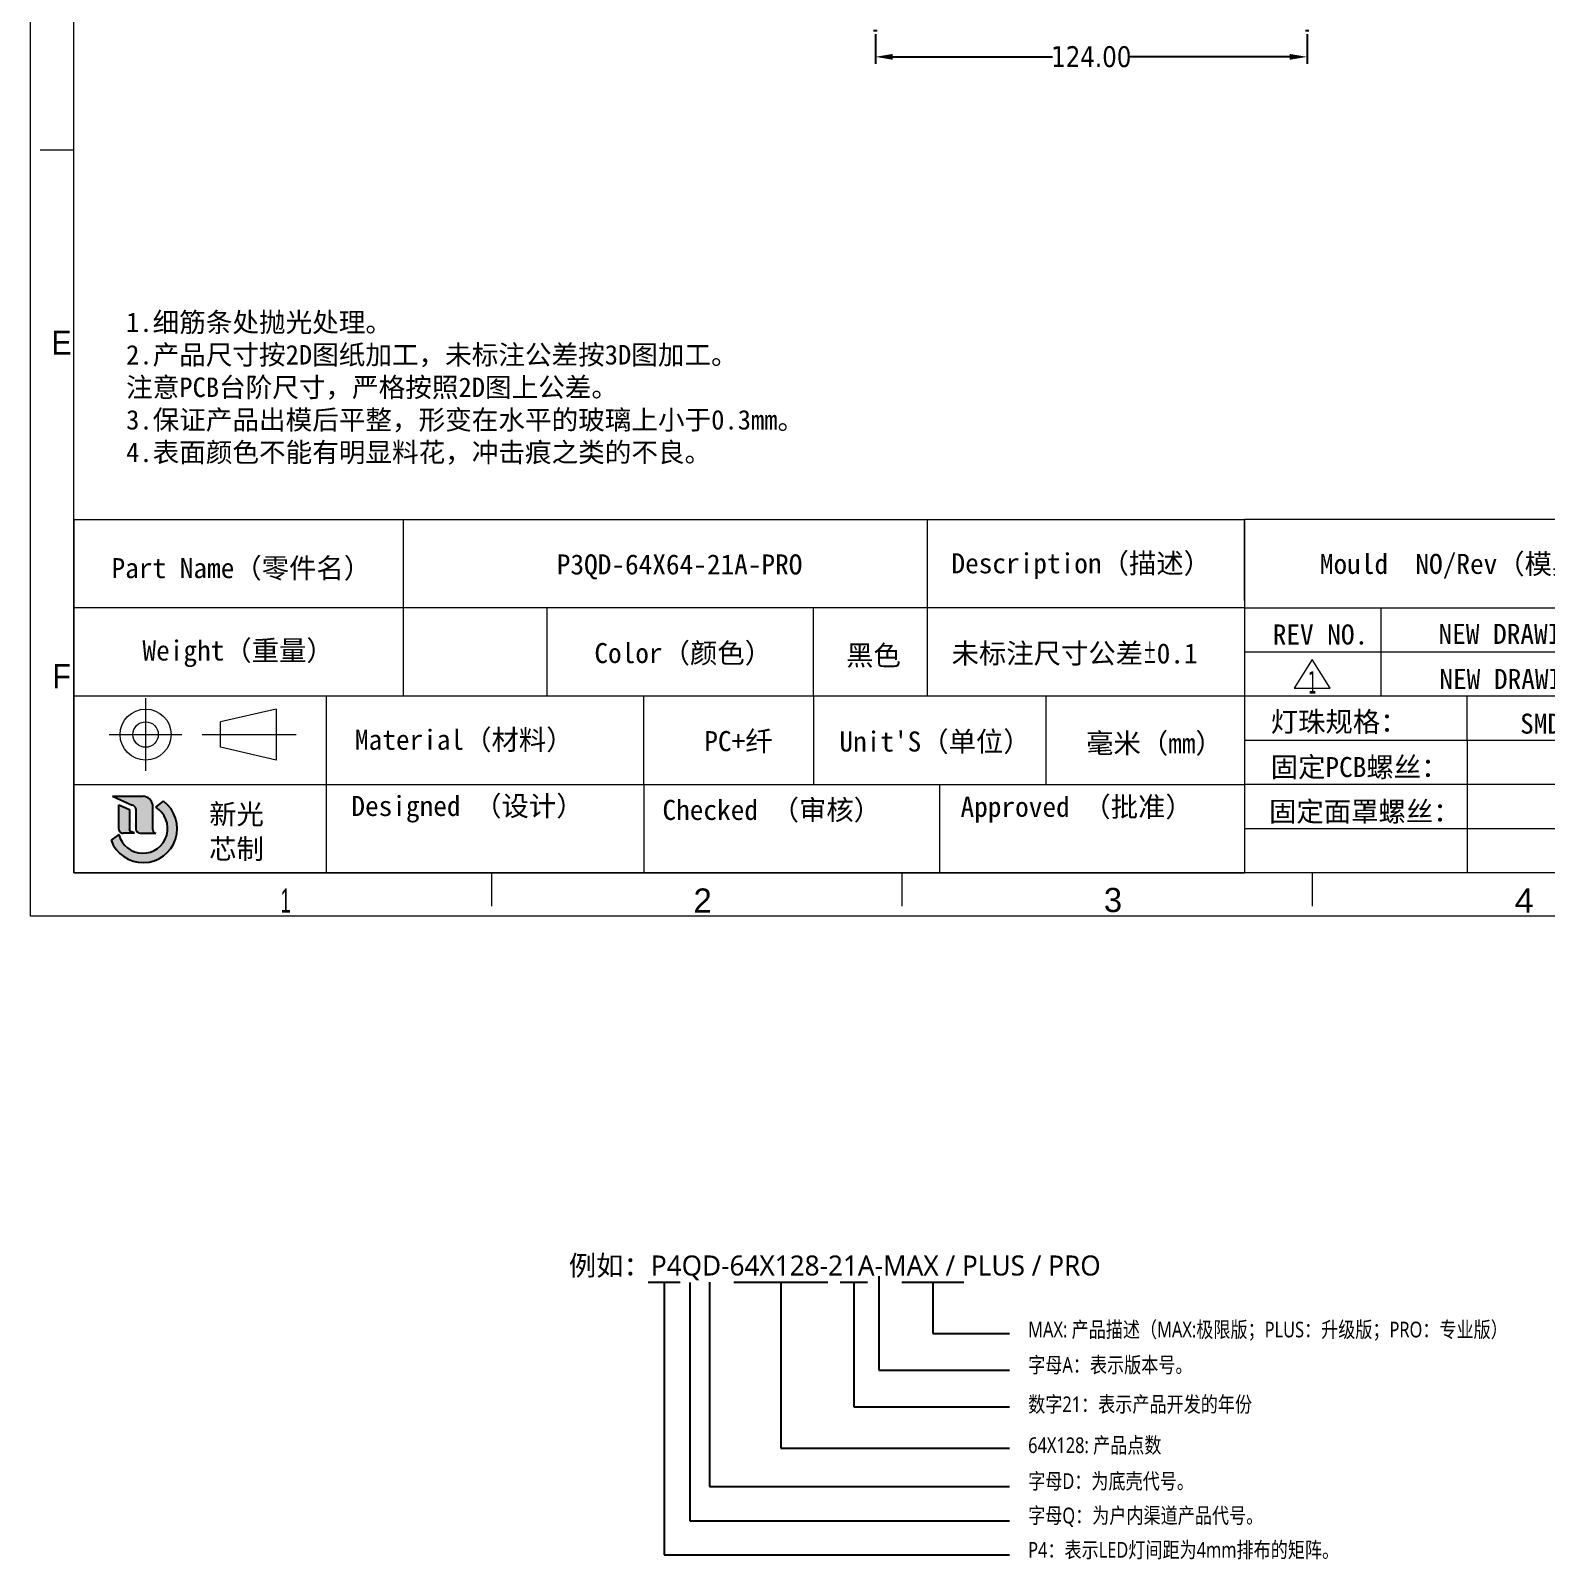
# Model space of a CAD drawing. Extents: x -1094 to 5067, y -562 to 305.
# Drawn here: x -366.5 to 68.9, y -562.1 to -123.1 of the extents above; entities that cross this region are included whole.
import ezdxf

# ---------------------------------------------------------------- set-up
doc = ezdxf.new("R2010")
doc.units = 0
doc.header["$LTSCALE"] = 1.21
doc.header["$MEASUREMENT"] = 0
doc.header["$PDMODE"] = 3
doc.header["$PDSIZE"] = 0.3125
doc.layers.get('0').update_dxf_attribs({"linetype": 'CONTINUOUS'})
doc.layers.get('Defpoints').update_dxf_attribs({"linetype": 'CONTINUOUS'})
doc.layers.add('02___PRT_ALL_AXES', color=7, linetype='CONTINUOUS')
doc.layers.add('1', color=7, linetype='CONTINUOUS')
doc.layers.add('轮廓线', color=7, linetype='CONTINUOUS', lineweight=30)
doc.styles.add('Arial', font='arial.ttf')
doc.styles.add('GB_ENGINEERING', font='gbenor.shx', dxfattribs={"bigfont": 'gbcbig.shx'})
doc.styles.get("Standard").update_dxf_attribs({"font": 'verdana.ttf', "width": 0.8})
doc.styles.add('Tahoma', font='tahoma.ttf')
doc.styles.add('仿宋', font='simfang.ttf')
doc.dimstyles.get("Standard").update_dxf_attribs({"dimtxt": 0.15625, "dimasz": 0.1875, "dimexe": 0.125, "dimexo": 0.0625, "dimgap": 0.09, "dimtad": 0, "dimtih": 1, "dimtoh": 1, "dimzin": 4, "dimdsep": 46, "dimtxsty": 'Standard', "dimblk": 'CLOSED', "dimblk1": 'CLOSED', "dimblk2": 'CLOSED', "dimcen": 0.09, "dimadec": 0, "dimazin": 1, "dimtp": 0.01, "dimtm": 0.01, "dimtfac": 1, "dimtofl": 0, "dimtmove": 0, "dimatfit": 3, "dimldrblk": 'CLOSED', "dimfxl": 0, "dimtolj": 1, "dimtzin": 4, "dimarcsym": 0})

# ---------------------------------------------------------------- blocks, each defined once
blk = doc.blocks.new('*D10')
at = {"layer": 'Defpoints', "color": 0, "transparency": 16777216}
for p in [(-123.8511822567578, -123.1306726920173), (0.1488177424922412, -123.1306726920173), (0.1488177424922408, -130.6712252197954)]:
    blk.add_point(p, dxfattribs=at)
at = {"layer": '轮廓线', "color": 0, "lineweight": -2, "transparency": 16777216}
for p, q in [((-123.8511822567578, -124.1306726920173), (-123.8511822567578, -132.6712252197954)), ((0.1488177424922412, -124.1306726920173), (0.1488177424922406, -132.6712252197954)), ((-118.8511822567578, -130.6712252197954), (-72.96925478903337, -130.6712252197954)), ((-4.85118225750776, -130.6712252197954), (-50.73310972523215, -130.6712252197954))]:
    blk.add_line(p, q, dxfattribs=at)
at = {"layer": '轮廓线', "color": 0, "transparency": 16777216}
for points in [[(-118.8511822567578, -129.837891886462), (-118.8511822567578, -131.5045585531287), (-123.8511822567578, -130.6712252197954)], [(-4.85118225750776, -129.837891886462), (-4.85118225750776, -131.5045585531287), (0.1488177424922408, -130.6712252197954)]]:
    blk.add_solid(points, dxfattribs=at)
at = {"layer": '轮廓线', "color": 0, "transparency": 16777216, "insert": (-61.85118225713276, -130.6712252197954), "char_height": 6, "attachment_point": 5}
blk.add_mtext('\\A1;124.00', dxfattribs=at)
blk = doc.blocks.new('Logo')
h = blk.add_hatch(color=1)
h.dxf.hatch_style = 1
edge = h.paths.add_edge_path()
edge.add_line((3.961167309197227, 5.180492945987769), (4.030193157760224, 5.14940733246388))
edge.add_ellipse((4.02275161100732, 5.129191547300636), major_axis=(-0.02154192627974889, 0), ratio=1, start_angle=199.2969376720106, end_angle=249.7910486729169, ccw=False)
edge.add_line((4.043083282043258, 5.136310377311846), (4.043083282043258, 5.065520627268705))
edge.add_ellipse((4.058305949964518, 5.066428098435928), major_axis=(0.01524969253986051, 0), ratio=1, start_angle=183.4115444166213, end_angle=274.3789172671208)
edge = h.paths.add_edge_path()
edge.add_line((3.961167309197227, 5.180492945987769), (4.068339482117095, 5.180492945987769))
edge.add_ellipse((4.064538725692823, 5.143104978120886), major_axis=(-0.03758065846431875, 0), ratio=1, start_angle=190.07421944898, end_angle=264.1954114574102, ccw=False)
edge.add_line((4.101539965096427, 5.149678726915064), (4.101539965096427, 5.062392731613008))
edge.add_ellipse((4.114120718379757, 5.063749437461804), major_axis=(0.01265369526803153, 0), ratio=1, start_angle=186.1549790196284, end_angle=261.8698075427319)
edge.add_line((4.112331195934387, 5.051222921052454), (4.057141603238943, 5.051222921052454))
h = blk.add_hatch(color=1)
h.dxf.hatch_style = 1
edge = h.paths.add_edge_path()
edge.add_line((3.961167309197227, 5.180492945987769), (4.030193157760224, 5.14940733246388))
edge.add_ellipse((4.02275161100732, 5.129191547300636), major_axis=(-0.02154192627974889, 0), ratio=1, start_angle=199.2969376720106, end_angle=249.7910486729169, ccw=False)
edge.add_line((4.043083282043258, 5.136310377311846), (4.043083282043258, 5.065520627268705))
edge.add_ellipse((4.058305949964518, 5.066428098435928), major_axis=(0.01524969253986051, 0), ratio=1, start_angle=183.4115444166213, end_angle=265.6210827328792)
edge.add_line((4.057141603238943, 5.051222921052454), (4.112331195934387, 5.051222921052454))
edge.add_ellipse((4.114120718379757, 5.063749437461804), major_axis=(-0.01265369526803153, 0), ratio=1, start_angle=366.1549790196284, end_angle=441.8698075427319, ccw=False)
edge.add_line((4.101539965096427, 5.062392731613008), (4.101539965096427, 5.149678726915064))
edge.add_ellipse((4.064538725692823, 5.143104978120886), major_axis=(0.03758065846431875, 0), ratio=1, start_angle=10.07421944898002, end_angle=84.19541145741023)
edge.add_line((4.068339482117095, 5.180492945987769), (3.961167309197227, 5.180492945987769))
h = blk.add_hatch(color=5)
h.dxf.hatch_style = 1
edge = h.paths.add_edge_path()
edge.add_line((3.956191891275554, 5.026493327381513), (3.983858768695727, 5.046681701896587))
edge.add_ellipse((4.067515713754606, 5.067561720141276), major_axis=(0.08622331250005905, 0), ratio=1, start_angle=194.0141843396305, end_angle=418.9670403046977)
edge.add_line((4.111966511135744, 5.141443965847967), (4.139763129960992, 5.162489238830112))
edge.add_ellipse((4.067929347774291, 5.067559712724268), major_axis=(-0.1190449796922437, 0), ratio=1, start_angle=380.1796766469218, end_angle=592.8849730972915, ccw=False)
h = blk.add_hatch(color=1)
h.dxf.hatch_style = 1
edge = h.paths.add_edge_path()
edge.add_line((3.983399393039752, 5.0654327268647), (3.983399393039752, 5.150060635219265))
edge.add_line((3.983399393039752, 5.150060635219265), (4.021090156634591, 5.133846495408656))
edge.add_line((4.021090156634591, 5.133846495408656), (4.021090156634591, 5.065212509704696))
edge.add_spline(control_points=[(4.021090156634591, 5.065212509704696), (4.021281212695761, 5.063522206054688), (4.0216068582675, 5.060641167394357), (4.024202394646948, 5.057046331270046), (4.029143778038023, 5.05548175290691), (4.031267479761226, 5.053893883007849), (4.038551885164084, 5.051696642079748), (4.03858182924755, 5.051556110258336)], knot_values=[-0.023667598527694, -0.023667598527694, -0.023667598527694, -0.023667598527694, -0.01864490495006725, -0.01510666666432433, -0.01090831540006031, -0.004805211767952668, -0.0008254528225736352, -0.0008254528225736352, -0.0008254528225736352, -0.0008254528225736352], degree=3, periodic=0)
edge.add_line((4.038581829248988, 5.051556110251733), (3.998300003105411, 5.051556110251733))
edge.add_ellipse((3.997311194876229, 5.0654327268647), major_axis=(-0.01391180183647636, 0), ratio=1, start_angle=360, end_angle=454.0758451123167, ccw=False)
at = {"color": 1}
for p, q in [((3.961167309197227, 5.180492945987769), (4.030193157760224, 5.14940733246388)), ((3.961167309197227, 5.180492945987769), (4.068339482117095, 5.180492945987769)), ((3.983399393039752, 5.150060635219265), (4.021090156634591, 5.133846495408656)), ((3.983399393039752, 5.0654327268647), (3.983399393039752, 5.150060635219265)), ((4.021090156634591, 5.133846495408656), (4.021090156634591, 5.065212509704696)), ((4.043083282043258, 5.136310377311846), (4.043083282043258, 5.065520627268705)), ((4.101539965096427, 5.062392731613008), (4.101539965096427, 5.149678726915064)), ((4.038581829248988, 5.051556110251733), (3.998300003105411, 5.051556110251733)), ((4.057141603238943, 5.051222921052454), (4.112331195934387, 5.051222921052454))]:
    blk.add_line(p, q, dxfattribs=at)
at = {"color": 5}
for p, q in [((4.111966511135744, 5.141443965847967), (4.139763129960992, 5.162489238830112)), ((3.983858768695727, 5.046681701896587), (3.956191891275554, 5.026493327381513))]:
    blk.add_line(p, q, dxfattribs=at)
at = {"color": 1}
for centre, radius, start, end in [((4.064538725692823, 5.143104978120886), 0.03758065846431875, 10.07421944898002, 84.19541145741023), ((4.02275161100732, 5.129191547300636), 0.02154192627974889, 19.29693767201064, 69.79104867291687), ((3.997311194876229, 5.0654327268647), 0.01391180183647636, 180, 274.0758451123166), ((4.058305949964518, 5.066428098435928), 0.01524969253986051, 183.4115444166213, 265.6210827328792), ((4.114120718379757, 5.063749437461804), 0.01265369526803153, 186.1549790196284, 261.8698075427319)]:
    blk.add_arc(centre, radius, start, end, dxfattribs=at)
at = {"color": 5}
for centre, radius, start, end in [((4.067929347774291, 5.067559712724268), 0.1190449796922437, 200.1796766469218, 52.88497309729166), ((4.067515713754606, 5.067561720141276), 0.08622331250005905, 194.0141843396305, 58.96704030469769)]:
    blk.add_arc(centre, radius, start, end, dxfattribs=at)
at = {"color": 1}
blk.add_open_spline([(4.03858182924755, 5.051556110258336), (4.038551885164084, 5.051696642079748), (4.031267479761226, 5.053893883007849), (4.029143778038023, 5.05548175290691), (4.024202394646948, 5.057046331270046), (4.0216068582675, 5.060641167394357), (4.021281212695761, 5.063522206054688), (4.021090156634591, 5.065212509704696)], degree=3, knots=[0.0008254528225736352, 0.0008254528225736352, 0.0008254528225736352, 0.0008254528225736352, 0.004805211767952668, 0.01090831540006031, 0.01510666666432433, 0.01864490495006725, 0.023667598527694, 0.023667598527694, 0.023667598527694, 0.023667598527694], dxfattribs=at)
at = {"color": 2}
blk.add_open_spline([(4.038199823496657, 5.05157043852471), (4.038235680007197, 5.05156498665761), (4.038268828957997, 5.051560216656855), (4.038299346911055, 5.051556110245105)], degree=3, dxfattribs=at)

msp = doc.modelspace()

# ---------------------------------------------------------------- linework, layer by layer
at = {"color": 7, "linetype": 'Continuous'}
for p, q in [((-124.3512634206731, -123.1306726920173), (-123.3511010928364, -123.1306726920173)), ((-0.3512634887397326, -123.1306726920173), (0.6488989737240445, -123.1306726920173))]:
    msp.add_line(p, q, dxfattribs=at)
for p, q in [((-189.0667446485336, -482.4984370999655), (-179.9550511683451, -482.4984370999655)), ((-184.5108979084393, -482.4984370999655), (-184.5108979084393, -560.757658012742)), ((-177.1446998209617, -482.5357532142023), (-177.1446998209617, -550.971022084123)), ((-171.4819094388968, -482.4984370999655), (-171.4819094388968, -541.1009148510125)), ((-164.5074551293569, -482.4984370999655), (-137.4687779601945, -482.4984370999655)), ((-150.9881165447757, -482.4984370999655), (-150.9881165447757, -530.1425034418417)), ((-133.9158425040291, -482.4984370999655), (-126.1168557114956, -482.4984370999655)), ((-130.0163491077624, -482.4984370999655), (-130.0163491077624, -518.3174224560621)), ((-122.8281446811534, -480.8038291103583), (-122.8281446811534, -507.7026936548302)), ((-116.2819713658882, -482.4984370999655), (-98.41815588786903, -482.4984370999655)), ((-107.3500636268786, -482.4984370999655), (-107.3500636268786, -497.1804761976928)), ((-107.3500636268786, -497.1804761976928), (-85.32984143803787, -497.1804761976928)), ((-122.8281446811534, -507.7026936548302), (-85.32984143803787, -507.7026936548303)), ((-130.0163491077624, -518.3174224560621), (-85.32984143803787, -518.3174224560621)), ((-150.9881165447757, -530.1425034418417), (-85.32984143803789, -530.1425034418417)), ((-171.4819094388968, -541.1009148510125), (-85.32984143803787, -541.1009148510125)), ((-177.1446998209617, -550.971022084123), (-85.32984143803787, -550.971022084123)), ((-184.5108979084393, -560.757658012742), (-85.32984143803787, -560.757658012742))]:
    msp.add_line(p, q)
at = {"layer": '1', "color": 7, "linetype": 'Continuous', "lineweight": 18}
for p, q in [((-366.4592774834819, -377.3613393131907), (-366.4592774834819, 304.7274963606378)), ((-354.0537274053604, -364.9558048795968), (-354.0537274053604, 292.3219462825132)), ((-354.0537274053604, -157.4349855143628), (-363.6687937334791, -157.4349855143628)), ((-354.0537274053604, -268.6100777604559), (-354.0537274053604, -239.6720128385812)), ((-354.0537274053604, -263.5404830534251), (-17.81451560847927, -263.5404830534251)), ((-354.0537274053604, -263.5404830534251), (-354.0537274053604, -364.9558048795968)), ((-259.4007463897324, -314.2585984245186), (-259.4007463897324, -263.5404830534251)), ((-108.9653118584829, -263.5404830534251), (-108.9653118584829, -314.2585984245186)), ((-17.81451560847927, -263.5404830534251), (-17.81451560847927, -364.9558048795968)), ((-17.81451560847927, -286.7815762760815), (-17.81451560847927, -263.5404830534251)), ((177.4474446258973, -263.5404830534251), (-17.81451560847927, -263.5404830534251)), ((-354.0537274053604, -268.6100777604559), (-354.0537274053604, -364.9558048795968)), ((-354.0537274053604, -268.6100777604559), (-354.0537274053604, -364.9558048795968)), ((-354.0537274053604, -268.6100777604559), (-354.0537274053604, -364.9558048795968)), ((-354.0537274053604, -364.9558048795968), (-354.0537274053604, -286.7815762760815)), ((-17.81451560847927, -288.899532916706), (-354.0537274053604, -288.899532916706)), ((-218.1356669365996, -314.2585984245186), (-218.1356669365996, -288.899532916706)), ((-141.6685774053549, -314.2585984245186), (-141.6685774053549, -288.899532916706)), ((-17.81451560847927, -286.7815762760815), (-17.81451560847927, -352.2762799479563)), ((-17.81451560847927, -288.899532916706), (177.4474446258973, -288.899532916706)), ((21.27991642276902, -288.899532916706), (21.27991642276902, -314.2585984245186)), ((177.4474446258973, -301.5877796745187), (-17.81451560847927, -301.5877796745187)), ((1.560986032141955, -303.6591469010816), (-3.613348811606556, -311.9539399479561)), ((6.735383454026305, -311.9539399479561), (1.560986032141955, -303.6591469010816)), ((-17.81451560847927, -314.2585984245186), (-354.0537274053604, -314.2585984245186)), ((-333.4302302178512, -314.7914355143623), (-333.4302302178512, -335.7055768034249)), ((-281.5923262334836, -314.2585984245186), (-281.5923262334836, -331.8136398307686)), ((-190.2996653741029, -339.6028329167059), (-190.2996653741029, -314.2585984245186)), ((-141.6685774053549, -314.2585984245186), (-141.6685774053549, -339.6028329167059)), ((-74.88513982723089, -314.2585984245186), (-74.88513982723089, -339.6028329167059)), ((177.4474446258973, -314.2585984245186), (-17.81451560847927, -314.2585984245186)), ((-3.613348811606556, -311.9539399479561), (6.735383454026305, -311.9539399479561)), ((46.05165493839377, -326.9294015299872), (46.05165493839377, -314.2585984245186)), ((-295.9210272491073, -317.9320438737375), (-311.8708771709789, -321.5902671940501)), ((-295.9210272491073, -317.9320438737375), (-295.9210272491073, -332.5649684440502)), ((-311.8708771709789, -328.9067451237368), (-311.8708771709789, -321.5902671940501)), ((-343.8873477959824, -325.2485061588939), (-322.9731752178486, -325.2485061588939)), ((-317.1743732647301, -325.2485061588939), (-290.2189710772218, -325.2485061588939)), ((-295.9210272491073, -332.5649684440502), (-311.8708771709789, -328.9067451237368)), ((177.4474446258973, -326.9294015299872), (-17.81451560847927, -326.9294015299872)), ((46.05165493839377, -326.9294015299872), (46.05165493839377, -352.2762799479563)), ((-281.5923262334836, -331.8136398307686), (-281.5923262334836, -364.9558048795968)), ((-354.0537274053604, -339.6028329167059), (-17.81451560847927, -339.6028329167059)), ((-190.2996653741029, -339.6028329167059), (-190.2996653741029, -364.9558048795968)), ((-105.4834024053525, -339.6028329167059), (-105.4834024053525, -364.9558048795968)), ((177.4474446258973, -339.6028329167059), (-17.81451560847927, -339.6028329167059)), ((-17.81451560847927, -352.2762799479563), (-17.81451560847927, -364.9558048795968)), ((177.4474446258973, -352.2762799479563), (-17.81451560847927, -352.2762799479563)), ((46.05165493839377, -352.2762799479563), (46.05165493839377, -364.9558048795968)), ((-354.0537274053604, -364.9558048795968), (-17.81451560847927, -364.9558048795968)), ((-354.0537274053604, -364.9558048795968), (-17.81451560847927, -364.9558048795968)), ((593.1560566571425, -364.9558048795968), (-354.0537274053604, -364.9558048795968)), ((-234.0243780303572, -374.5708712077219), (-234.0243780303572, -364.9558048795968)), ((-116.1658638116023, -374.5708712077219), (-116.1658638116023, -364.9558048795968)), ((61.65488462589201, -364.9558048795968), (-58.92771795223234, -364.9558048795968)), ((177.4474446258973, -364.9558048795968), (-17.81451560847927, -364.9558048795968)), ((1.692650407145265, -374.5708712077219), (1.692650407145265, -364.9558048795968)), ((256.9167822821437, -364.9558048795968), (61.65488462589201, -364.9558048795968)), ((605.5615441571463, -377.3613393131907), (-366.4592774834819, -377.3613393131907))]:
    msp.add_line(p, q, dxfattribs=at)
for radius in [7.316469129638671, 3.658234564819336]:
    msp.add_circle((-333.4302302178512, -325.2485061588939), radius, dxfattribs=at)

# ---------------------------------------------------------------- block references
at = {"layer": '02___PRT_ALL_AXES', "color": 7, "linetype": 'ByBlock', "lineweight": -2, "xscale": 82.296, "yscale": 82.296, "zscale": 82.296}
msp.add_blockref('Logo', (-668.9327568580229, -769.2632037690166), dxfattribs=at)

# ---------------------------------------------------------------- texts
at = {"char_height": 4.5, "attachment_point": 1}
for s, width, insert in [('{\\fMicrosoft YaHei|b0|i0|c134|p34;MAX: 产品描述（MAX:极限版；PLUS：升级版；PRO：专业版）}', 149.343112259719, (-79.9699466885022, -493.831087547097)), ('{\\fMicrosoft YaHei|b0|i0|c134|p34;字母A：表示版本号。}', 114.4571878896531, (-79.9699466885022, -503.9861943605367)), ('{\\fMicrosoft YaHei|b0|i0|c134|p34;数字21：表示产品开发的年份}', 114.4571878896531, (-79.9699466885022, -515.2823358694825)), ('{\\fMicrosoft YaHei|b0|i0|c134|p34;64X128: 产品点数}', 114.4571878896531, (-79.9699466885022, -527.039261965471)), ('{\\fMicrosoft YaHei|b0|i0|c134|p34;字母D：为底壳代号。}', 114.4571878896531, (-79.9699466885022, -537.353628267703)), ('{\\fMicrosoft YaHei|b0|i0|c134|p34;字母Q：为户内渠道产品代号。}', 114.4571878896531, (-79.9699466885022, -547.2229731678765)), ('{\\fMicrosoft YaHei|b0|i0|c0|p34;P4\\fMicrosoft YaHei|b0|i0|c134|p34;：表示LED灯间距为4mm排布的矩阵。}', 114.4571878896531, (-79.9699466885022, -557.0868970338292))]:
    msp.add_mtext_dynamic_manual_height_columns(s, width=width, gutter_width=1, heights=[0], dxfattribs=dict(at, insert=insert))
at = {"layer": '02___PRT_ALL_AXES', "color": 7, "linetype": 'ByBlock', "lineweight": -2, "insert": (-339.0265039431215, -204.0700346245812), "char_height": 5.600000000000001, "width": 227.7672267768037, "attachment_point": 1, "style": 'GB_ENGINEERING'}
msp.add_mtext('{\\fFangSong|b0|i0|c134|p49;1.细筋条处抛光处理。\\P2.产品尺寸按2D图纸加工，未标注公差按3D图加工。\\P注意PCB台阶尺寸，严格按照2D图上公差。\\P3.保证产品出模后平整，形变在水平的玻璃上小于0.3mm。\\P4.表面颜色不能有明显料花，冲击痕之类的不良。}', dxfattribs=at)
at = {"layer": '1', "color": 7, "linetype": 'Continuous', "lineweight": 13, "attachment_point": 7}
for s, insert, char_height, line_spacing_factor, style in [('\\W0.8969;E', (-360.4550248298947, -216.2003984151163), 6.939509749145508, 1.047436677131445, 'Arial'), ('\\W1.0000;Part Name（零件名）', (-343.1999395684907, -281.0994638727875), 5.76, 1.150118518310728, '仿宋'), ('P3QD-64X64-21A-PRO', (-215.3392729717889, -280.7329619593143), 5.76, 1.150118518310728, '仿宋'), ('\\W1.0000;Description（描述）', (-102.0031052178529, -280.6120349623691), 5.76, 1.150118518310728, '仿宋'), ('\\W1.0000;Mould  NO/Rev（模具号）', (3.807622669981356, -280.5350926430831), 5.76, 1.150118518310728, '仿宋'), ('\\W1.0000;REV NO.', (-9.749778708232043, -299.4974114819522), 5.76, 1.150118518310728, '仿宋'), ('\\W1.0000;NEW DRAWING', (37.86910163737048, -299.3246781421828), 5.76, 1.150118518310728, '仿宋'), ('\\W1.0000;Weight（重量）', (-334.3261585002911, -305.8939684047934), 5.76, 1.150118518310728, '仿宋'), ('\\W1.0000;Color（颜色）', (-204.5431998237036, -305.4914366959767), 5.76, 1.150118518310728, '仿宋'), ('\\W1.0000;未标注尺寸公差\\W0.5000;%%p\\W1.0000;0.1', (-101.9827793358563, -305.4914366959767), 5.76, 1.150118518310728, '仿宋'), ('\\W1.0000;黑色', (-132.2496703444849, -306.0697849318101), 5.76, 1.150118518310728, '仿宋'), ('\\W0.8947;F', (-360.1661369001886, -311.9419884932411), 6.939509749145508, 1.047436677131445, 'Arial'), ('\\W0.5122;1', (0.4039885031816084, -313.5090755070585), 6.386925018240684, 0.9997006157605575, 'Tahoma'), ('\\W1.0000;NEW DRAWING', (38.11586355132386, -312.2796786248584), 5.76, 1.150118518310728, '仿宋'), ('\\W1.0000;灯珠规格：', (-10.31923483991704, -325.100333631917), 5.76, 1.150118518310728, '仿宋'), ('SMD:2121灯', (61.30074746466198, -325.6317774729498), 5.76, 1.150118518310728, '仿宋'), ('\\W1.0000;Material（材料）', (-273.2959850117441, -330.374749053504), 5.76, 1.150118518310728, '仿宋'), ('\\W1.0000;PC+纤', (-172.9796761681537, -330.6428375586563), 5.76, 1.150118518310728, '仿宋'), ("\\W1.0000;Unit'S（单位）", (-134.1821486809749, -330.8838159902537), 5.76, 1.150118518310728, '仿宋'), ('\\W1.0000;毫米（mm）', (-63.33448979133755, -331.3657728534483), 5.76, 1.150118518310728, '仿宋'), ('\\W1.0000;固定PCB螺丝：', (-10.31923483991704, -338.1131689381748), 5.76, 1.150118518310728, '仿宋'), ('\\W1.0000;Designed （设计）', (-274.3346256866062, -350.5326860365878), 5.76, 1.150118518310728, '仿宋'), ('\\W1.0000;Approved （批准）', (-99.39172006160152, -350.5326860365878), 5.76, 1.150118518310728, '仿宋'), ('\\W1.0000;新光', (-315.1707013599917, -351.6203992658563), 5.76, 1.150118518310728, '仿宋'), ('\\W1.0000;Checked （审核）', (-184.997093186601, -350.5326860365878), 5.76, 1.150118518310728, '仿宋'), ('\\W1.0000;固定面罩螺丝：', (-10.80119170311809, -350.8850258128357), 5.76, 1.150118518310728, '仿宋'), ('\\W1.0000;芯制', (-315.1707013599917, -361.580677820544), 5.76, 1.150118518310728, '仿宋'), ('\\W0.5436;1', (-294.6721573214854, -376.3834318783031), 6.939509605002192, 1.047436677131445, 'Arial'), ('\\W0.9764;2', (-176.0886478454777, -376.3834318783031), 6.939509605002192, 1.047436677131445, 'Arial'), ('\\W0.9661;3', (-58.22172785975272, -376.3218862923657), 6.939509605002192, 1.047436677131445, 'Arial'), ('\\W1.0208;4', (59.71627853922837, -376.3692345088659), 6.939509749145508, 1.047436677131445, 'Arial'), ('{\\fMicrosoft YaHei|b0|i0|c134|p34;例如：\\fMicrosoft YaHei|b0|i0|c0|p34;P\\fMicrosoft YaHei|b0|i0|c134|p34;4\\fMicrosoft YaHei|b0|i0|c0|p34;QD-64X\\fMicrosoft YaHei|b0|i0|c134|p34;128\\fMicrosoft YaHei|b0|i0|c0|p34;-21A-\\fMicrosoft YaHei|b0|i0|c134|p34;MAX / PLUS / PRO}', (-211.8832596454708, -481.9503568140626), 5.76, 1.150118518310728, '仿宋')]:
    msp.add_mtext(s, dxfattribs=dict(at, insert=insert, char_height=char_height, line_spacing_factor=line_spacing_factor, style=style))

# ---------------------------------------------------------------- dimensions: what is measured, and where the dimension line sits
at = {"layer": '轮廓线'}
dim = msp.add_linear_dim(base=(0.1488177424922408, -130.6712252197954), p1=(-123.8511822567578, -123.1306726920173), p2=(0.1488177424922412, -123.1306726920173), dimstyle='Standard', override={"dimtxt": 6, "dimasz": 5, "dimexe": 2, "dimexo": 1, "dimtih": 0, "dimzin": 0, "dimcen": 0, "dimazin": 0, "dimtp": 0, "dimtm": 0, "dimtzin": 0, "dimarcsym": 2}, dxfattribs=at)
dim.commit()
dim.dimension.update_dxf_attribs({"geometry": '*D10', "text_midpoint": (-61.85118225713276, -130.6712252197954)})

doc.saveas('drawing.dxf')
